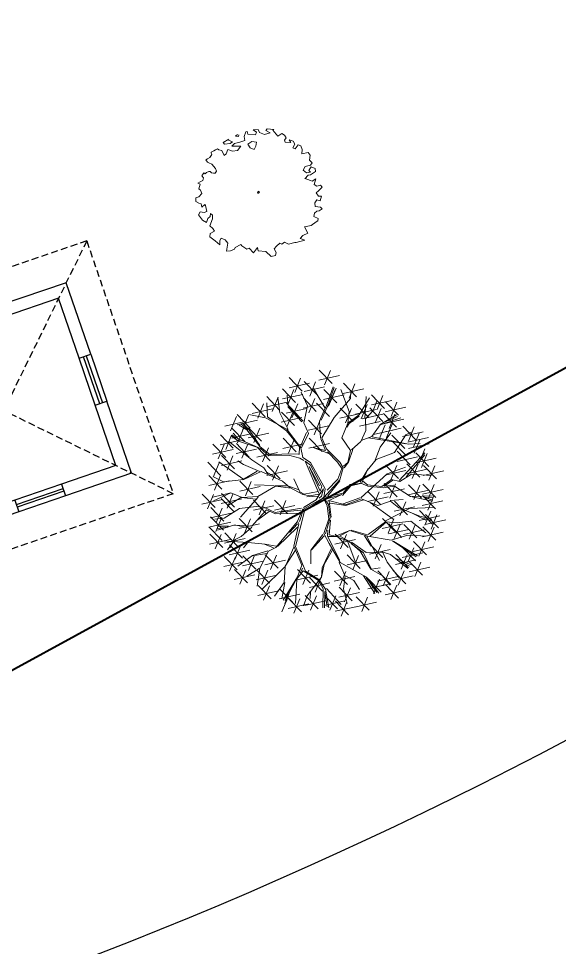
# Model space of a CAD drawing. Extents: x 2080 to 102394, y 2071 to 93424.
# Drawn here: x 83373 to 83767, y 75274 to 75952 of the extents above; entities that cross this region are included whole.
import ezdxf

# ---------------------------------------------------------------- set-up
doc = ezdxf.new("R2010")
doc.units = 0
doc.header["$LTSCALE"] = 20
doc.header["$MEASUREMENT"] = 0
doc.linetypes.add('CENTERX2', pattern=[4, 2.5, -0.5, 0.5, -0.5])
doc.linetypes.add('HIDDEN', pattern=[0.375, 0.25, -0.125])
for name, color, linetype, lineweight in [('ASPHALT', 9, 'CENTERX2', 25), ('fence', 13, 'FENCELINE2', 40), ('Mango tree', 96, 'Continuous', 5), ('NEEM TREE', 84, 'Continuous', 5), ('sappotta', 114, 'Continuous', 5), ('tree', 60, 'Continuous', 0)]:
    doc.layers.add(name, color=color, linetype=linetype, lineweight=lineweight)
for name, color, linetype in [('DOOR', 1, 'Continuous'), ('Roof lilne', 31, 'Continuous'), ('wall', 13, 'Continuous'), ('WINDOW', 4, 'Continuous'), ('window sill', 5, 'Continuous')]:
    doc.layers.add(name, color=color, linetype=linetype)
doc.linetypes.add('FENCELINE2', pattern='A,0.25,-0.1,[132,ltypeshp.shx,S=0.1,R=0,X=-0.1,Y=0],-0.1,1', length=1.45)

# ---------------------------------------------------------------- blocks, each defined once
blk = doc.blocks.new('TREE')
at = {"layer": 'tree', "linetype": 'ByBlock'}
for p, q in [((-0.0327, 0.7068), (0.0625, 0.6302)), ((-0.273, 0.5454), (-0.2587, 0.6528)), ((-0.2048, 0.6602), (-0.1095, 0.5837)), ((-0.1725, 0.5879), (-0.1582, 0.6953)), ((-0.1348, 0.6602), (-0.0396, 0.5836)), ((-0.1025, 0.5879), (-0.0882, 0.6953)), ((-0.0333, 0.6639), (0.0526, 0.6888)), ((-0.0305, 0.5588), (-0.0162, 0.6662)), ((0.0177, 0.6558), (0.113, 0.5792)), ((0.05, 0.5835), (0.0643, 0.6908)), ((0.1556, 0.5563), (0.1699, 0.6636)), ((-0.3288, 0.4921), (-0.3145, 0.5995)), ((-0.3058, 0.5749), (-0.2199, 0.5997)), ((-0.2072, 0.4328), (-0.2166, 0.6045)), ((-0.2053, 0.6174), (-0.1194, 0.6422)), ((-0.1914, 0.5075), (-0.1771, 0.6148)), ((-0.1354, 0.6173), (-0.0495, 0.6422)), ((-0.0889, 0.4612), (-0.0874, 0.6348)), ((-0.0633, 0.5882), (0.0226, 0.6131)), ((-0.0628, 0.6311), (0.0325, 0.5545)), ((-0.0548, 0.6426), (-0.0517, 0.5903)), ((-0.0469, 0.6439), (-0.0466, 0.6107)), ((-0.0424, 0.6), (-0.0354, 0.6435)), ((-0.0052, 0.4639), (-0.0424, 0.6)), ((0.0014, 0.4731), (0.0289, 0.5925)), ((0.0172, 0.6129), (0.1031, 0.6378)), ((0.0289, 0.5925), (0.0229, 0.6448)), ((0.0301, 0.4852), (0.0444, 0.5926)), ((0.035, 0.6411), (0.0325, 0.5878)), ((0.0438, 0.6368), (0.0385, 0.586)), ((0.1505, 0.5516), (0.1053, 0.6391)), ((0.1227, 0.5857), (0.2086, 0.6106)), ((0.1233, 0.6286), (0.2185, 0.552)), ((0.163, 0.5451), (0.2237, 0.6001)), ((0.2377, 0.5151), (0.252, 0.6224)), ((-0.4375, 0.4563), (-0.4232, 0.5636)), ((-0.3616, 0.5215), (-0.2757, 0.5464)), ((-0.3611, 0.5644), (-0.2658, 0.4878)), ((-0.2903, 0.5111), (-0.303, 0.5704)), ((-0.2242, 0.5369), (-0.1383, 0.5618)), ((-0.2237, 0.5798), (-0.1284, 0.5032)), ((-0.1172, 0.5556), (-0.022, 0.479)), ((-0.0849, 0.4833), (-0.0706, 0.5907)), ((-0.0517, 0.5903), (-0.0107, 0.4797)), ((-0.0027, 0.5147), (0.0832, 0.5395)), ((-0.0021, 0.5575), (0.0931, 0.4809)), ((0.0385, 0.586), (0.0065, 0.4769)), ((0.1767, 0.4132), (0.1505, 0.5516)), ((0.1688, 0.4091), (0.163, 0.5451)), ((0.2049, 0.5445), (0.2908, 0.5694)), ((0.2054, 0.5874), (0.3007, 0.5108)), ((0.2257, 0.5031), (0.2873, 0.5693)), ((0.2979, 0.5427), (0.3931, 0.4661)), ((0.3301, 0.4704), (0.3444, 0.5778)), ((0.3732, 0.5534), (0.4684, 0.4769)), ((0.4055, 0.4811), (0.4198, 0.5885)), ((-0.4703, 0.4857), (-0.3844, 0.5106)), ((-0.4698, 0.5286), (-0.3745, 0.452)), ((-0.3143, 0.4371), (-0.4122, 0.4877)), ((-0.3143, 0.4371), (-0.3982, 0.5041)), ((-0.2063, 0.4273), (-0.2903, 0.5111)), ((-0.1402, 0.4833), (-0.1438, 0.5217)), ((-0.1177, 0.5128), (-0.0318, 0.5376)), ((0.1805, 0.4059), (0.2257, 0.5031)), ((0.2208, 0.3923), (0.2351, 0.4997)), ((0.2646, 0.3726), (0.2815, 0.4872)), ((0.2788, 0.4021), (0.2931, 0.5095)), ((0.2815, 0.4872), (0.3323, 0.535)), ((0.2973, 0.4998), (0.3832, 0.5247)), ((0.3726, 0.5106), (0.4585, 0.5354)), ((0.442, 0.3992), (0.4563, 0.5066)), ((-0.5101, 0.3371), (-0.4958, 0.4445)), ((-0.5001, 0.4408), (-0.4048, 0.3643)), ((-0.4678, 0.3685), (-0.4535, 0.4759)), ((-0.3972, 0.4422), (-0.3019, 0.3656)), ((-0.3883, 0.3547), (-0.374, 0.4621)), ((-0.3649, 0.3699), (-0.3506, 0.4773)), ((-0.2946, 0.3706), (-0.3143, 0.4371)), ((-0.2415, 0.3319), (-0.2272, 0.4392)), ((-0.12, 0.3971), (-0.2126, 0.4319)), ((-0.1122, 0.3845), (-0.1402, 0.4833)), ((-0.0806, 0.3787), (-0.0889, 0.4612)), ((-0.0588, 0.4484), (0.0365, 0.3718)), ((-0.0265, 0.3761), (-0.0122, 0.4835)), ((-0.0085, 0.3991), (-0.0052, 0.4639)), ((0.0003, 0.3978), (0.0014, 0.4731)), ((0.188, 0.4218), (0.2739, 0.4466)), ((0.1885, 0.4646), (0.2838, 0.3881)), ((0.246, 0.4316), (0.3319, 0.4564)), ((0.2465, 0.4744), (0.3417, 0.3978)), ((0.2735, 0.3684), (0.2851, 0.4823)), ((0.357, 0.4049), (0.3972, 0.4816)), ((0.3638, 0.3439), (0.3781, 0.4513)), ((0.4091, 0.4286), (0.495, 0.4535)), ((0.4097, 0.4715), (0.5049, 0.3949)), ((0.4112, 0.3162), (0.4576, 0.4387)), ((0.5146, 0.4451), (0.6098, 0.3685)), ((0.5469, 0.3728), (0.5612, 0.4802)), ((-0.591, 0.2774), (-0.5767, 0.3848)), ((-0.5611, 0.3077), (-0.5468, 0.4151)), ((-0.5429, 0.3666), (-0.457, 0.3914)), ((-0.5424, 0.4094), (-0.4471, 0.3328)), ((-0.4746, 0.3286), (-0.5139, 0.3782)), ((-0.5006, 0.398), (-0.4147, 0.4228)), ((-0.4523, 0.3771), (-0.492, 0.4152)), ((-0.3538, 0.3409), (-0.4523, 0.3771)), ((-0.3977, 0.3994), (-0.3118, 0.4242)), ((-0.2951, 0.3733), (-0.3845, 0.4057)), ((-0.2743, 0.3613), (-0.1884, 0.3862)), ((-0.2738, 0.4042), (-0.1786, 0.3276)), ((-0.1082, 0.3768), (-0.2063, 0.4273)), ((-0.0955, 0.3342), (-0.0806, 0.3787)), ((-0.0593, 0.4055), (0.0266, 0.4304)), ((0.0691, 0.3056), (-0.0085, 0.3991)), ((0.0696, 0.32), (0.0003, 0.3978)), ((0.1077, 0.2903), (0.122, 0.3977)), ((0.1413, 0.2926), (0.1688, 0.4091)), ((0.1431, 0.2819), (0.1767, 0.4132)), ((0.2669, 0.3589), (0.357, 0.4049)), ((0.331, 0.3733), (0.4169, 0.3982)), ((0.3315, 0.4162), (0.4267, 0.3396)), ((0.4765, 0.2826), (0.4908, 0.3899)), ((0.514, 0.4023), (0.5999, 0.4271)), ((-0.6239, 0.3068), (-0.538, 0.3317)), ((-0.6233, 0.3497), (-0.5281, 0.2731)), ((-0.4487, 0.3078), (-0.531, 0.3639)), ((-0.4801, 0.3277), (-0.5236, 0.3708)), ((-0.2836, 0.2742), (-0.3538, 0.3409)), ((-0.2523, 0.3021), (-0.2977, 0.3728)), ((-0.2328, 0.3027), (-0.2946, 0.3706)), ((-0.1234, 0.268), (-0.192, 0.3599)), ((-0.0748, 0.2454), (-0.1082, 0.3768)), ((-0.105, 0.3374), (-0.0098, 0.2608)), ((-0.0826, 0.2917), (-0.0896, 0.3492)), ((-0.0727, 0.2651), (-0.0584, 0.3725)), ((0.0749, 0.3198), (0.1608, 0.3446)), ((0.0754, 0.3626), (0.1707, 0.2861)), ((0.2348, 0.3004), (0.2669, 0.3589)), ((0.2815, 0.24), (0.2958, 0.3473)), ((0.3874, 0.2656), (0.4017, 0.373)), ((0.4116, 0.3135), (0.5357, 0.3568)), ((0.4261, 0.3103), (0.5371, 0.3486)), ((0.5416, 0.3382), (0.4319, 0.3085)), ((0.4437, 0.312), (0.5296, 0.3369)), ((0.4443, 0.3549), (0.5395, 0.2783)), ((-0.5642, 0.2852), (-0.469, 0.2086)), ((-0.4776, 0.1801), (-0.5631, 0.3056)), ((-0.5319, 0.2129), (-0.5176, 0.3203)), ((-0.3897, 0.223), (-0.4487, 0.3078)), ((-0.4467, 0.2726), (-0.3515, 0.1961)), ((-0.4072, 0.2253), (-0.4455, 0.3055)), ((-0.4144, 0.2003), (-0.4001, 0.3077)), ((-0.235, 0.2995), (-0.3902, 0.3069)), ((-0.3119, 0.2727), (-0.2167, 0.1961)), ((-0.2605, 0.2362), (-0.2836, 0.2742)), ((-0.2796, 0.2004), (-0.2653, 0.3078)), ((-0.122, 0.2598), (-0.2328, 0.3027)), ((-0.1056, 0.2945), (-0.0197, 0.3194)), ((0.0922, 0.251), (0.0691, 0.3056)), ((0.1056, 0.2699), (0.0696, 0.32)), ((0.1055, 0.2394), (0.1431, 0.2819)), ((0.1061, 0.2671), (0.1413, 0.2926)), ((0.1459, 0.2799), (0.2348, 0.3004)), ((0.2329, 0.3114), (0.1472, 0.2885)), ((0.2028, 0.1723), (0.2171, 0.2796)), ((0.2487, 0.2694), (0.3346, 0.2943)), ((0.2492, 0.3123), (0.3445, 0.2357)), ((0.258, 0.2288), (0.3309, 0.2942)), ((0.3309, 0.2942), (0.4112, 0.3162)), ((0.3427, 0.2907), (0.4261, 0.3103)), ((0.482, 0.194), (0.5517, 0.312)), ((0.5433, 0.2867), (0.6385, 0.2101)), ((0.5755, 0.2144), (0.5898, 0.3218)), ((-0.6407, 0.1317), (-0.6264, 0.2391)), ((-0.6007, 0.2214), (-0.5055, 0.1448)), ((-0.5089, 0.25), (-0.5844, 0.2487)), ((-0.5685, 0.1491), (-0.5542, 0.2565)), ((-0.5647, 0.2424), (-0.4788, 0.2672)), ((-0.4757, 0.2333), (-0.5089, 0.25)), ((-0.3947, 0.2193), (-0.4757, 0.2333)), ((-0.4473, 0.2298), (-0.3613, 0.2546)), ((-0.2994, 0.2183), (-0.3897, 0.223)), ((-0.2597, 0.1974), (-0.3387, 0.2173)), ((-0.3124, 0.2299), (-0.2265, 0.2547)), ((-0.2624, 0.2136), (-0.2994, 0.2183)), ((-0.243, 0.1664), (-0.2605, 0.2362)), ((-0.0802, 0.2109), (-0.1225, 0.2626)), ((-0.0752, 0.181), (-0.122, 0.2598)), ((-0.0766, 0.1892), (-0.0748, 0.2454)), ((0.0025, 0.0374), (0.0981, 0.2158)), ((0.0968, 0.2237), (0.0922, 0.251)), ((0.0981, 0.2158), (0.099, 0.1765)), ((0.1115, 0.1872), (0.1055, 0.2394)), ((0.1705, 0.2446), (0.2658, 0.168)), ((0.2186, 0.1635), (0.1881, 0.2282)), ((0.1881, 0.2282), (0.2188, 0.13)), ((0.2191, 0.1608), (0.2558, 0.2257)), ((0.23, 0.1627), (0.2643, 0.2243)), ((0.2643, 0.2243), (0.4012, 0.2418)), ((0.4012, 0.2418), (0.545, 0.2352)), ((0.4505, 0.1408), (0.4648, 0.2482)), ((0.5427, 0.2438), (0.6286, 0.2687)), ((0.545, 0.2352), (0.5826, 0.2612)), ((-0.6736, 0.1612), (-0.5877, 0.186)), ((-0.673, 0.204), (-0.5778, 0.1274)), ((-0.6013, 0.1786), (-0.5154, 0.2034)), ((-0.4809, 0.1824), (-0.5169, 0.1816)), ((-0.4218, 0.0972), (-0.4776, 0.1801)), ((-0.2476, 0.1599), (-0.2624, 0.2136)), ((-0.128, 0.063), (-0.243, 0.1664)), ((-0.2356, 0.178), (-0.1404, 0.1014)), ((-0.2034, 0.1057), (-0.1891, 0.2131)), ((-0.0623, 0.105), (-0.0766, 0.1892)), ((-0.0552, 0.1452), (-0.0757, 0.2005)), ((-0.0606, 0.1276), (-0.0231, 0.2037)), ((0.0159, 0.0397), (0.0879, 0.1775)), ((0.0879, 0.1775), (0.0377, 0.06)), ((0.099, 0.1765), (0.0428, 0.0471)), ((0.0437, 0.0249), (0.1115, 0.1872)), ((0.2175, 0.0543), (0.23, 0.1627)), ((0.4177, 0.1703), (0.5036, 0.1951)), ((0.4183, 0.2131), (0.5135, 0.1365)), ((0.4236, 0.1589), (0.482, 0.194)), ((0.5067, 0.0974), (0.6118, 0.171)), ((0.525, 0.0834), (0.5393, 0.1908)), ((-0.6951, 0.1095), (-0.5999, 0.0329)), ((-0.6629, 0.0372), (-0.6486, 0.1446)), ((-0.5198, 0.114), (-0.622, 0.1415)), ((-0.6023, 0.1211), (-0.5071, 0.0445)), ((-0.57, 0.0488), (-0.5557, 0.1562)), ((-0.4593, 0.0547), (-0.5226, 0.1135)), ((-0.4435, 0.0598), (-0.5198, 0.114)), ((-0.1562, 0.0497), (-0.2476, 0.1599)), ((-0.2362, 0.1352), (-0.1503, 0.16)), ((-0.1409, 0.058), (-0.2227, 0.1446)), ((-0.0561, 0.1003), (-0.0606, 0.1276)), ((0.2103, 0.0643), (0.2214, 0.1471)), ((0.311, 0.0476), (0.3358, 0.1329)), ((0.3358, 0.1329), (0.4236, 0.1589)), ((0.4028, 0.1499), (0.4277, 0.1511)), ((0.4236, 0.1589), (0.503, 0.136)), ((0.4277, 0.1511), (0.4981, 0.1322)), ((0.4922, 0.1129), (0.5781, 0.1377)), ((0.4927, 0.1557), (0.588, 0.0791)), ((0.4961, 0.109), (0.5913, 0.0324)), ((0.503, 0.136), (0.6177, 0.1524)), ((0.5581, 0.0067), (0.5724, 0.1141)), ((0.5919, 0.1174), (0.6871, 0.0408)), ((0.6242, 0.0451), (0.6385, 0.1524)), ((-0.6957, 0.0666), (-0.6098, 0.0915)), ((-0.5542, 0.0359), (-0.6342, 0.0642)), ((-0.6029, 0.0783), (-0.517, 0.1031)), ((-0.4431, 0.0575), (-0.551, 0.0336)), ((-0.4856, -0.0484), (-0.4713, 0.059)), ((-0.4001, 0.0366), (-0.4431, 0.0575)), ((-0.4102, 0.0459), (-0.425, 0.0995)), ((-0.3927, 0.0407), (-0.4218, 0.0972)), ((-0.1266, 0.0547), (-0.2011, 0.0336)), ((-0.0378, 0.0249), (-0.1182, 0.0561)), ((-0.0424, 0.0691), (-0.0623, 0.105)), ((-0.0133, 0.0293), (-0.0577, 0.0777)), ((0.0062, 0.0465), (-0.0561, 0.1003)), ((-0.0029, 0.0338), (-0.0424, 0.0691)), ((0.1976, 0.0229), (0.2103, 0.0643)), ((0.2039, 0.0183), (0.2175, 0.0543)), ((0.4533, 0.094), (0.5485, 0.0174)), ((0.4561, 0.0497), (0.5072, 0.0947)), ((0.5072, 0.0947), (0.5725, 0.0889)), ((0.5252, 0.0362), (0.6111, 0.061)), ((0.5725, 0.0889), (0.6283, 0.1067)), ((0.5914, 0.0745), (0.6773, 0.0994)), ((0.6432, -0.043), (0.6575, 0.0644)), ((-0.551, 0.0336), (-0.6427, -0.0185)), ((-0.6174, 0.0087), (-0.5221, -0.0679)), ((-0.5851, -0.0636), (-0.5708, 0.0438)), ((-0.5184, -0.0189), (-0.4325, 0.0059)), ((-0.5179, 0.0239), (-0.4226, -0.0527)), ((-0.2066, 0.0326), (-0.4001, 0.0366)), ((-0.2284, 0.0123), (-0.3885, 0.0329)), ((-0.2099, 0.0183), (-0.3285, -0.0408)), ((-0.1317, 0.0372), (-0.3243, -0.0486)), ((-0.2136, 0.0233), (-0.2816, 0.0285)), ((-0.2011, 0.0336), (-0.2099, 0.0183)), ((-0.1256, 0.0491), (-0.1965, 0.0234)), ((0, 0), (-0.1317, 0.0372)), ((0, 0), (-0.1256, 0.0491)), ((-0.0049, 0.0305), (-0.0378, 0.0249)), ((-0.0003, 0.0032), (-0.0258, -0.0459)), ((-0.0193, 0.0171), (-0.0022, 0.0143)), ((-0.0003, 0.0032), (-0.0143, -0.0468)), ((0.0395, 0.0323), (-0.0049, 0.0305)), ((-0.0022, 0.0143), (0.0395, 0.0323)), ((0, 0), (0.0437, 0.0249)), ((0, 0), (0.0907, -0.0733)), ((0, 0), (0.1387, -0.0093)), ((0.0428, 0.0471), (0.0159, 0.0397)), ((0.0457, 0.0112), (0.1342, 0.0011)), ((0.1342, 0.0011), (0.1976, 0.0229)), ((0.1387, -0.0093), (0.2039, 0.0183)), ((0.2077, 0.0135), (0.2494, 0.0148)), ((0.2143, 0.023), (0.2461, 0.0172)), ((0.2461, 0.0172), (0.311, 0.0476)), ((0.2494, 0.0148), (0.3232, 0.0414)), ((0.3168, 0.0458), (0.3889, 0.0329)), ((0.3889, 0.0329), (0.4561, 0.0497)), ((0.3938, 0.0364), (0.4502, 0.0012)), ((0.5395, -0.1795), (0.4317, 0.012)), ((0.4502, 0.0012), (0.5332, 0.0068)), ((0.4662, 0.0016), (0.5615, -0.075)), ((0.5332, 0.0068), (0.6399, -0.0619)), ((0.5359, 0.0073), (0.6375, -0.0315)), ((0.5825, -0.0766), (0.5968, 0.0307)), ((0.6103, -0.0135), (0.6962, 0.0113)), ((0.6109, 0.0293), (0.7061, -0.0473)), ((-0.6496, -0.127), (-0.6353, -0.0196)), ((-0.4544, -0.0734), (-0.64, -0.0514)), ((-0.6179, -0.0342), (-0.532, -0.0093)), ((-0.3336, -0.0445), (-0.4539, -0.0762)), ((-0.3243, -0.0486), (-0.3996, -0.1841)), ((-0.3285, -0.0408), (-0.3865, -0.1457)), ((-0.0258, -0.0459), (-0.0782, -0.0994)), ((-0.0143, -0.0468), (-0.069, -0.1031)), ((0.0037, -0.0378), (-0.0634, -0.105)), ((0.0794, -0.0725), (-0.0032, -0.0305)), ((-0.0027, -0.05), (0.0442, -0.1288)), ((0, -0.016), (0.0794, -0.0725)), ((0.0068, -0.04), (0.0464, -0.1257)), ((0.0218, -0.0124), (0.1337, -0.0129)), ((0.4506, -0.0014), (0.5471, -0.1922)), ((0.4657, -0.0413), (0.5516, -0.0164)), ((0.4982, -0.0688), (0.5841, -0.044)), ((0.4988, -0.026), (0.594, -0.1026)), ((0.5497, -0.0472), (0.6356, -0.0223)), ((0.5502, -0.0043), (0.6454, -0.0809)), ((0.634, -0.0433), (0.5572, -0.0031)), ((-0.6824, -0.0975), (-0.5965, -0.0727)), ((-0.6819, -0.0547), (-0.5866, -0.1313)), ((-0.4539, -0.0762), (-0.529, -0.1279)), ((-0.3415, -0.0625), (-0.4516, -0.0729)), ((-0.0782, -0.0994), (-0.1625, -0.1303)), ((-0.069, -0.1031), (-0.1583, -0.1382)), ((0.0776, -0.0784), (0.1507, -0.0801)), ((0.0907, -0.0733), (0.1551, -0.0736)), ((0.1507, -0.0801), (0.1961, -0.1171)), ((0.1551, -0.0736), (0.1692, -0.0909)), ((0.1692, -0.0909), (0.1988, -0.1166)), ((0.1997, -0.1222), (0.28, -0.1002)), ((0.2908, -0.0984), (0.2006, -0.1108)), ((0.28, -0.1002), (0.361, -0.1005)), ((0.3552, -0.0987), (0.4322, -0.0745)), ((0.361, -0.1005), (0.4605, -0.1592)), ((0.4322, -0.0745), (0.5351, -0.0711)), ((0.5143, -0.1912), (0.5286, -0.0838)), ((0.5946, -0.21), (0.6089, -0.1026)), ((-0.529, -0.1279), (-0.6262, -0.1328)), ((-0.5262, -0.1302), (-0.6106, -0.1749)), ((-0.5883, -0.2365), (-0.574, -0.1291)), ((-0.3865, -0.1457), (-0.4551, -0.1682)), ((-0.4366, -0.2485), (-0.4223, -0.1411)), ((-0.4167, -0.1646), (-0.3981, -0.1586)), ((-0.2851, -0.1315), (-0.3468, -0.1809)), ((-0.1708, -0.1289), (-0.2851, -0.1315)), ((-0.1717, -0.1404), (-0.2819, -0.1338)), ((-0.1611, -0.1553), (-0.2266, -0.2977)), ((-0.1625, -0.1303), (-0.1885, -0.1908)), ((-0.1334, -0.1363), (-0.1611, -0.1553)), ((-0.1491, -0.159), (-0.0787, -0.1133)), ((-0.1491, -0.159), (-0.1325, -0.1923)), ((0.1285, -0.1649), (0.0414, -0.1124)), ((0.0442, -0.1288), (0.1326, -0.1893)), ((0.0464, -0.1257), (0.1304, -0.1758)), ((0.1988, -0.1166), (0.2115, -0.1592)), ((0.2115, -0.1592), (0.2579, -0.2353)), ((0.216, -0.1194), (0.2161, -0.1529)), ((0.2161, -0.1529), (0.2589, -0.2239)), ((0.4605, -0.1592), (0.5815, -0.1472)), ((0.4883, -0.2176), (0.5026, -0.1102)), ((0.5618, -0.1806), (0.6477, -0.1557)), ((0.5623, -0.1377), (0.6576, -0.2143)), ((0.5815, -0.1472), (0.612, -0.1616)), ((-0.6694, -0.223), (-0.5835, -0.1982)), ((-0.6212, -0.2071), (-0.5353, -0.1822)), ((-0.6206, -0.1642), (-0.5254, -0.2408)), ((-0.4551, -0.1682), (-0.6115, -0.1865)), ((-0.6069, -0.1967), (-0.5564, -0.1829)), ((-0.5527, -0.1875), (-0.6055, -0.205)), ((-0.5994, -0.3116), (-0.5851, -0.2043)), ((-0.4685, -0.1733), (-0.5833, -0.2546)), ((-0.4768, -0.1719), (-0.5527, -0.1875)), ((-0.4074, -0.1716), (-0.4768, -0.1719)), ((-0.4694, -0.219), (-0.3835, -0.1942)), ((-0.4689, -0.1762), (-0.3736, -0.2528)), ((-0.4074, -0.1716), (-0.4005, -0.2266)), ((-0.3996, -0.1841), (-0.39, -0.2748)), ((-0.1885, -0.1908), (-0.2354, -0.3106)), ((-0.1597, -0.1636), (-0.1316, -0.1979)), ((-0.1391, -0.291), (-0.1248, -0.1836)), ((-0.1325, -0.1923), (-0.0549, -0.2378)), ((-0.1316, -0.1979), (-0.1072, -0.2747)), ((-0.127, -0.208), (-0.0549, -0.2378)), ((0.1304, -0.1758), (0.1582, -0.2744)), ((0.1323, -0.1698), (0.3363, -0.2026)), ((0.1402, -0.2134), (0.2354, -0.29)), ((0.1725, -0.2857), (0.1868, -0.1784)), ((0.323, -0.1981), (0.4182, -0.2747)), ((0.3363, -0.2026), (0.433, -0.2618)), ((0.3553, -0.2704), (0.3696, -0.1631)), ((0.4287, -0.2023), (0.5239, -0.2789)), ((0.461, -0.2747), (0.4753, -0.1673)), ((0.5281, -0.2087), (0.6233, -0.2852)), ((0.5471, -0.1922), (0.5922, -0.2432)), ((0.5536, -0.2251), (0.6395, -0.2002)), ((0.5541, -0.1822), (0.6493, -0.2588)), ((-0.6322, -0.2822), (-0.5463, -0.2573)), ((-0.6316, -0.2393), (-0.5364, -0.3159)), ((-0.5252, -0.3762), (-0.5109, -0.2688)), ((-0.4606, -0.2603), (-0.3653, -0.3369)), ((-0.4283, -0.3326), (-0.414, -0.2253)), ((-0.4005, -0.2266), (-0.3951, -0.2756)), ((-0.3696, -0.2771), (-0.3029, -0.2434)), ((-0.3247, -0.2471), (-0.3696, -0.2771)), ((-0.2062, -0.2186), (-0.3247, -0.2471)), ((-0.3029, -0.2434), (-0.2099, -0.2306)), ((-0.1719, -0.2615), (-0.086, -0.2367)), ((-0.1713, -0.2187), (-0.0761, -0.2953)), ((-0.117, -0.2175), (-0.1065, -0.28)), ((-0.0549, -0.2378), (-0.0184, -0.3382)), ((-0.0107, -0.3337), (-0.0485, -0.2422)), ((0.1396, -0.2563), (0.2255, -0.2314)), ((0.145, -0.2292), (0.153, -0.3929)), ((0.2355, -0.2592), (0.3307, -0.3358)), ((0.2579, -0.2353), (0.3074, -0.2801)), ((0.2589, -0.2239), (0.3265, -0.2433)), ((0.2678, -0.3315), (0.2821, -0.2242)), ((0.3093, -0.2742), (0.2687, -0.2335)), ((0.2687, -0.2335), (0.3278, -0.2515)), ((0.3224, -0.241), (0.4083, -0.2161)), ((0.3265, -0.2433), (0.3478, -0.2873)), ((0.4383, -0.3633), (0.4526, -0.256)), ((0.5209, -0.365), (0.5352, -0.2576)), ((0.5276, -0.2515), (0.6135, -0.2267)), ((-0.5061, -0.2806), (-0.5649, -0.299)), ((-0.5581, -0.3467), (-0.4722, -0.3219)), ((-0.5575, -0.3039), (-0.4623, -0.3805)), ((-0.4783, -0.2816), (-0.508, -0.3032)), ((-0.3696, -0.2771), (-0.5061, -0.2806)), ((-0.4611, -0.3032), (-0.3752, -0.2783)), ((-0.3951, -0.2756), (-0.4174, -0.327)), ((-0.39, -0.2748), (-0.4095, -0.3399)), ((-0.3095, -0.4221), (-0.2952, -0.3147)), ((-0.2391, -0.3055), (-0.2795, -0.3823)), ((-0.2354, -0.3106), (-0.2065, -0.4818)), ((-0.1896, -0.4219), (-0.1753, -0.3146)), ((-0.1137, -0.2701), (-0.1773, -0.3731)), ((-0.1072, -0.2747), (-0.1125, -0.3593)), ((-0.1097, -0.2945), (-0.1064, -0.3806)), ((-0.1024, -0.2878), (-0.0963, -0.3901)), ((-0.0488, -0.3905), (-0.0267, -0.3225)), ((0.1582, -0.2744), (0.2241, -0.3165)), ((0.2241, -0.3165), (0.2233, -0.3781)), ((0.2263, -0.3133), (0.2777, -0.369)), ((0.2349, -0.3021), (0.3208, -0.2772)), ((0.3074, -0.2801), (0.3177, -0.3902)), ((0.3478, -0.2873), (0.4223, -0.3138)), ((0.3496, -0.2814), (0.5678, -0.2977)), ((0.3918, -0.2995), (0.5577, -0.3051)), ((0.4055, -0.3339), (0.4914, -0.309)), ((0.4061, -0.291), (0.5013, -0.3676)), ((0.4223, -0.3138), (0.4886, -0.4089)), ((0.4881, -0.3355), (0.574, -0.3107)), ((0.4886, -0.2927), (0.5839, -0.3693)), ((0.5002, -0.3086), (0.5861, -0.2837)), ((-0.4174, -0.327), (-0.504, -0.3949)), ((-0.423, -0.3446), (-0.4971, -0.4018)), ((-0.4841, -0.411), (-0.423, -0.3446)), ((-0.4095, -0.3399), (-0.4823, -0.4217)), ((-0.4553, -0.4642), (-0.441, -0.3568)), ((-0.4035, -0.3413), (-0.4222, -0.4649)), ((-0.3423, -0.3926), (-0.2564, -0.3678)), ((-0.3417, -0.3498), (-0.2465, -0.4264)), ((-0.2224, -0.3925), (-0.1365, -0.3676)), ((-0.2219, -0.3496), (-0.1266, -0.4262)), ((-0.1125, -0.3593), (-0.1552, -0.4731)), ((-0.0194, -0.3324), (-0.0839, -0.4803)), ((-0.0184, -0.3382), (0.0499, -0.4609)), ((-0.008, -0.3501), (0.1163, -0.3738)), ((-0.0076, -0.3361), (0.1127, -0.3689)), ((0.103, -0.4503), (0.1173, -0.343)), ((0.1127, -0.3689), (0.1499, -0.4241)), ((0.1176, -0.3652), (0.2597, -0.428)), ((0.1919, -0.3699), (0.2871, -0.4465)), ((0.2241, -0.4422), (0.2384, -0.3349)), ((0.3176, -0.374), (0.4129, -0.4506)), ((0.3499, -0.4463), (0.3642, -0.3389)), ((0.4593, -0.3721), (0.5545, -0.4487)), ((0.4915, -0.4444), (0.5058, -0.3371)), ((-0.4882, -0.4347), (-0.4023, -0.4099)), ((-0.4876, -0.3919), (-0.3924, -0.4684)), ((-0.4421, -0.5359), (-0.4278, -0.4285)), ((-0.398, -0.4288), (-0.3028, -0.5054)), ((-0.343, -0.4206), (-0.3958, -0.4885)), ((-0.3657, -0.5011), (-0.3514, -0.3937)), ((-0.2795, -0.3823), (-0.343, -0.4206)), ((-0.2759, -0.3869), (-0.2676, -0.4359)), ((-0.1064, -0.3806), (-0.1525, -0.4723)), ((-0.0963, -0.3901), (-0.0331, -0.4661)), ((-0.0919, -0.4553), (-0.006, -0.4305)), ((-0.0913, -0.4125), (0.0039, -0.4891)), ((-0.0591, -0.4848), (-0.0448, -0.3774)), ((0.0684, -0.4257), (0.1636, -0.5023)), ((0.0702, -0.4209), (0.1561, -0.396)), ((0.0707, -0.378), (0.1659, -0.4546)), ((0.1007, -0.498), (0.115, -0.3907)), ((0.1499, -0.4241), (0.2072, -0.4816)), ((0.1913, -0.4128), (0.2772, -0.3879)), ((0.2233, -0.3781), (0.2612, -0.5033)), ((0.2597, -0.428), (0.35, -0.533)), ((0.3171, -0.4168), (0.403, -0.392)), ((0.3177, -0.3902), (0.3763, -0.5062)), ((0.4013, -0.4879), (0.3244, -0.3975)), ((0.4039, -0.5086), (0.4182, -0.4012)), ((0.4587, -0.415), (0.5446, -0.3901)), ((-0.4749, -0.5065), (-0.389, -0.4816)), ((-0.4744, -0.4636), (-0.3791, -0.5402)), ((-0.3986, -0.4717), (-0.3127, -0.4468)), ((-0.2676, -0.4359), (-0.288, -0.4955)), ((-0.2125, -0.4633), (-0.2516, -0.5788)), ((-0.2093, -0.4822), (-0.2396, -0.5849)), ((-0.2065, -0.4818), (-0.235, -0.5955)), ((-0.1552, -0.4731), (-0.1424, -0.549)), ((-0.152, -0.475), (-0.1152, -0.5107)), ((-0.0336, -0.4634), (-0.063, -0.5215)), ((-0.0331, -0.4661), (-0.0177, -0.5084)), ((0.0499, -0.4609), (0.1322, -0.517)), ((0.0511, -0.4687), (0.0651, -0.6342)), ((0.0737, -0.6355), (0.0525, -0.4769)), ((0.0678, -0.4686), (0.1537, -0.4437)), ((0.1527, -0.5685), (0.167, -0.4611)), ((0.2072, -0.4816), (0.2087, -0.5904)), ((0.2465, -0.4497), (0.2653, -0.5445)), ((0.272, -0.589), (0.2863, -0.4816)), ((0.3193, -0.4761), (0.4145, -0.5527)), ((0.3516, -0.5484), (0.3659, -0.441)), ((0.3913, -0.4953), (0.3618, -0.4526)), ((0.3618, -0.4526), (0.3818, -0.5053)), ((0.371, -0.4791), (0.4569, -0.4543)), ((0.3716, -0.4363), (0.4668, -0.5128)), ((-0.3471, -0.6137), (-0.3328, -0.5063)), ((-0.2543, -0.53), (-0.1591, -0.6066)), ((-0.222, -0.6023), (-0.2077, -0.495)), ((-0.1522, -0.6181), (-0.1379, -0.5107)), ((-0.063, -0.5215), (-0.0923, -0.6299)), ((-0.0177, -0.5084), (-0.0184, -0.6371)), ((-0.0129, -0.6396), (0.0014, -0.5323)), ((0.0432, -0.6451), (0.0575, -0.5377)), ((0.1198, -0.539), (0.2057, -0.5142)), ((0.1204, -0.4962), (0.2156, -0.5728)), ((0.1322, -0.517), (0.1982, -0.6091)), ((0.2392, -0.5595), (0.3251, -0.5347)), ((0.2397, -0.5167), (0.335, -0.5933)), ((0.2612, -0.5033), (0.2916, -0.568)), ((0.2658, -0.5304), (0.2845, -0.5748)), ((0.2765, -0.631), (0.2908, -0.5236)), ((0.3187, -0.5189), (0.4046, -0.4941)), ((-0.38, -0.5843), (-0.2941, -0.5594)), ((-0.3794, -0.5414), (-0.2842, -0.618)), ((-0.2549, -0.5729), (-0.169, -0.548)), ((-0.185, -0.5886), (-0.0991, -0.5638)), ((-0.1845, -0.5458), (-0.0893, -0.6224)), ((-0.1424, -0.549), (-0.1582, -0.6188)), ((-0.0956, -0.6834), (-0.0813, -0.576)), ((-0.0457, -0.6102), (0.0402, -0.5853)), ((-0.0451, -0.5673), (0.0501, -0.6439)), ((-0.0167, -0.5472), (0.0102, -0.6407)), ((-0.0016, -0.637), (-0.0134, -0.5831)), ((0.0103, -0.6156), (0.0962, -0.5908)), ((0.0109, -0.5728), (0.1061, -0.6494)), ((0.1102, -0.6739), (0.1245, -0.5666)), ((0.1784, -0.5899), (0.2736, -0.6665)), ((0.2107, -0.6622), (0.225, -0.5548)), ((0.2437, -0.6015), (0.3296, -0.5767)), ((0.2442, -0.5587), (0.3395, -0.6353)), ((-0.2187, -0.6301), (-0.1235, -0.7067)), ((-0.1864, -0.7024), (-0.1721, -0.595)), ((-0.1284, -0.6539), (-0.0425, -0.6291)), ((-0.1279, -0.6111), (-0.0326, -0.6877)), ((0.0037, -0.7279), (0.018, -0.6205)), ((0.0774, -0.6445), (0.1633, -0.6196)), ((0.078, -0.6016), (0.1732, -0.6782)), ((0.1778, -0.6327), (0.2637, -0.6079)), ((-0.2193, -0.6729), (-0.1334, -0.6481)), ((-0.0291, -0.6984), (0.0568, -0.6736)), ((-0.0286, -0.6556), (0.0667, -0.7322))]:
    blk.add_line(p, q, dxfattribs=at)
blk = doc.blocks.new('NEEM')
at = {"layer": 'sappotta', "linetype": 'Continuous'}
for p, q in [((-0.359, 1.043), (-0.396, 1.016)), ((-0.396, 1.016), (-0.345, 1.011)), ((-0.345, 1.011), (-0.34, 1.039)), ((-0.213, 1.092), (-0.242, 1.007)), ((-0.242, 1.007), (-0.23, 0.935)), ((-0.191, 1.099), (-0.213, 1.092)), ((-0.177, 1.048), (-0.191, 1.099)), ((-0.043, 1.039), (-0.177, 1.048)), ((0.003, 1.132), (-0.083, 1.127)), ((-0.083, 1.127), (-0.023, 1.083)), ((-0.023, 1.083), (-0.043, 1.039)), ((0.03, 1.077), (0.003, 1.132)), ((0.114, 1.043), (0.03, 1.077)), ((0.216, 1.072), (0.114, 1.043)), ((0.162, 1.144), (0.142, 1.112)), ((0.142, 1.112), (0.216, 1.072)), ((0.283, 1.13), (0.162, 1.144)), ((0.267, 1.123), (0.283, 1.13)), ((0.351, 1.016), (0.267, 1.123)), ((0.421, 1.063), (0.351, 1.016)), ((0.473, 1.03), (0.421, 1.063)), ((0.501, 0.982), (0.473, 1.03)), ((-0.517, 0.963), (-0.614, 0.901)), ((-0.614, 0.901), (-0.589, 0.87)), ((-0.589, 0.87), (-0.494, 0.884)), ((-0.521, 0.945), (-0.521, 0.945)), ((-0.449, 0.913), (-0.521, 0.945)), ((-0.494, 0.884), (-0.449, 0.913)), ((-0.415, 0.884), (-0.459, 0.839)), ((-0.459, 0.839), (-0.303, 0.837)), ((-0.32, 0.906), (-0.415, 0.884)), ((-0.303, 0.837), (-0.361, 0.762)), ((-0.23, 0.935), (-0.32, 0.906)), ((-0.108, 0.922), (-0.177, 0.872)), ((-0.177, 0.872), (-0.139, 0.809)), ((-0.027, 0.908), (-0.108, 0.922)), ((-0.067, 0.78), (-0.034, 0.839)), ((-0.034, 0.839), (-0.027, 0.908)), ((0.472, 0.942), (0.501, 0.982)), ((0.483, 0.908), (0.472, 0.942)), ((0.581, 0.9), (0.483, 0.908)), ((0.551, 0.95), (0.581, 0.9)), ((0.627, 0.928), (0.551, 0.95)), ((0.616, 0.806), (0.654, 0.87)), ((0.654, 0.87), (0.627, 0.928)), ((0.715, 0.86), (0.66, 0.788)), ((0.762, 0.844), (0.715, 0.86)), ((0.783, 0.779), (0.762, 0.844)), ((-0.818, 0.692), (-0.85, 0.638)), ((-0.783, 0.757), (-0.83, 0.729)), ((-0.83, 0.729), (-0.826, 0.714)), ((-0.826, 0.714), (-0.818, 0.692)), ((-0.749, 0.774), (-0.783, 0.757)), ((-0.717, 0.789), (-0.749, 0.774)), ((-0.689, 0.772), (-0.717, 0.789)), ((-0.638, 0.758), (-0.689, 0.772)), ((-0.598, 0.672), (-0.638, 0.758)), ((-0.562, 0.699), (-0.598, 0.672)), ((-0.533, 0.776), (-0.562, 0.699)), ((-0.452, 0.75), (-0.533, 0.776)), ((-0.361, 0.762), (-0.452, 0.75)), ((-0.139, 0.809), (-0.067, 0.78)), ((0.66, 0.788), (0.616, 0.806)), ((0.776, 0.704), (0.783, 0.779)), ((0.888, 0.723), (0.776, 0.704)), ((0.924, 0.679), (0.888, 0.723)), ((0.913, 0.591), (0.924, 0.679)), ((-0.892, 0.613), (-0.923, 0.594)), ((-0.923, 0.594), (-0.895, 0.555)), ((-0.895, 0.555), (-0.868, 0.54)), ((-0.85, 0.638), (-0.892, 0.613)), ((-0.868, 0.54), (-0.818, 0.517)), ((-0.818, 0.517), (-0.752, 0.44)), ((0.84, 0.475), (0.934, 0.5)), ((0.964, 0.541), (0.913, 0.591)), ((0.934, 0.5), (0.964, 0.541)), ((-0.96, 0.366), (-0.994, 0.31)), ((-0.935, 0.345), (-0.96, 0.366)), ((-0.908, 0.372), (-0.935, 0.345)), ((-0.87, 0.389), (-0.908, 0.372)), ((-0.846, 0.386), (-0.87, 0.389)), ((-0.821, 0.367), (-0.846, 0.386)), ((-0.788, 0.359), (-0.821, 0.367)), ((-0.757, 0.361), (-0.788, 0.359)), ((-0.735, 0.394), (-0.757, 0.361)), ((-0.752, 0.44), (-0.735, 0.394)), ((0.804, 0.415), (0.84, 0.475)), ((0.86, 0.367), (0.804, 0.415)), ((0.933, 0.378), (0.86, 0.367)), ((0.888, 0.326), (0.93, 0.332)), ((0.917, 0.437), (0.904, 0.404)), ((0.904, 0.404), (0.933, 0.378)), ((0.942, 0.471), (0.917, 0.437)), ((0.93, 0.332), (1.018, 0.389)), ((1.014, 0.439), (0.942, 0.471)), ((1.018, 0.389), (1.014, 0.439)), ((-1.023, 0.208), (-1.062, 0.182)), ((-1.062, 0.182), (-1.02, 0.162)), ((-0.978, 0.229), (-1.023, 0.208)), ((-0.994, 0.31), (-0.961, 0.275)), ((-0.961, 0.275), (-0.978, 0.229)), ((0.829, 0.259), (0.888, 0.326)), ((0.838, 0.262), (0.829, 0.259)), ((0.931, 0.228), (0.838, 0.262)), ((0.962, 0.217), (0.931, 0.228)), ((1.025, 0.259), (0.962, 0.217)), ((0.996, 0.16), (1.025, 0.259)), ((-1.02, 0.162), (-1.049, 0.084)), ((-1.049, 0.084), (-1.017, 0.059)), ((-1.017, 0.059), (-0.991, -0.002)), ((0.02, 0.041), (-0.009, 0.024)), ((-0.009, 0.024), (0, 0)), ((0, 0), (0.014, 0.011)), ((0.014, 0.011), (0.027, 0.031)), ((1.046, 0.129), (0.996, 0.16)), ((1.029, 0.011), (1.074, 0.049)), ((1.074, -0.047), (1.029, 0.011)), ((1.109, 0.149), (1.046, 0.129)), ((1.074, 0.049), (1.137, 0.114)), ((1.137, 0.114), (1.109, 0.149)), ((-1.097, -0.077), (-1.098, -0.14)), ((-1.098, -0.14), (-1.044, -0.173)), ((-1.048, -0.062), (-1.097, -0.077)), ((-0.991, -0.002), (-1.048, -0.062)), ((1.007, -0.166), (1.046, -0.114)), ((1.046, -0.114), (1.1, -0.129)), ((1.129, -0.047), (1.074, -0.047)), ((1.1, -0.129), (1.129, -0.047)), ((-1.025, -0.325), (-1.052, -0.378)), ((-1.044, -0.173), (-1.007, -0.185)), ((-0.953, -0.336), (-1.025, -0.325)), ((-1.007, -0.185), (-0.992, -0.244)), ((-0.992, -0.244), (-0.937, -0.198)), ((-0.902, -0.318), (-0.953, -0.336)), ((-0.937, -0.198), (-0.93, -0.213)), ((-0.93, -0.213), (-0.902, -0.318)), ((1.004, -0.349), (1.045, -0.311)), ((1.016, -0.234), (1.007, -0.166)), ((1.11, -0.243), (1.016, -0.234)), ((1.045, -0.311), (1.083, -0.306)), ((1.083, -0.306), (1.137, -0.273)), ((1.137, -0.273), (1.11, -0.243)), ((-1.052, -0.378), (-0.982, -0.471)), ((-0.982, -0.471), (-0.91, -0.516)), ((-0.91, -0.516), (-0.888, -0.446)), ((-0.888, -0.446), (-0.848, -0.411)), ((-0.803, -0.452), (-0.853, -0.576)), ((-0.848, -0.411), (-0.837, -0.355)), ((-0.837, -0.355), (-0.803, -0.383)), ((-0.803, -0.383), (-0.803, -0.452)), ((0.992, -0.411), (1.004, -0.349)), ((1.066, -0.443), (0.992, -0.411)), ((1.032, -0.503), (1.061, -0.484)), ((1.061, -0.484), (1.066, -0.443)), ((-0.853, -0.576), (-0.797, -0.619)), ((-0.797, -0.619), (-0.766, -0.668)), ((0.826, -0.591), (0.943, -0.565)), ((0.887, -0.704), (0.826, -0.591)), ((0.943, -0.565), (1.032, -0.503)), ((-0.844, -0.71), (-0.852, -0.77)), ((-0.852, -0.77), (-0.758, -0.838)), ((-0.766, -0.668), (-0.844, -0.71)), ((-0.676, -0.836), (-0.649, -0.791)), ((-0.649, -0.791), (-0.582, -0.82)), ((-0.582, -0.82), (-0.534, -0.881)), ((0.751, -0.797), (0.797, -0.747)), ((0.834, -0.828), (0.751, -0.797)), ((0.797, -0.747), (0.887, -0.704)), ((-0.758, -0.838), (-0.675, -0.912)), ((-0.675, -0.912), (-0.676, -0.836)), ((-0.534, -0.881), (-0.554, -1.025)), ((-0.413, -0.988), (-0.401, -0.955)), ((-0.401, -0.955), (-0.302, -0.907)), ((-0.302, -0.907), (-0.286, -0.926)), ((-0.286, -0.926), (-0.197, -0.986)), ((-0.197, -0.986), (-0.157, -0.969)), ((-0.157, -0.969), (-0.078, -1.049)), ((-0.078, -1.049), (-0.006, -0.96)), ((-0.006, -0.96), (0.006, -1.017)), ((0.287, -0.982), (0.327, -0.932)), ((0.324, -1.046), (0.287, -0.982)), ((0.327, -0.932), (0.391, -0.879)), ((0.391, -0.879), (0.423, -0.897)), ((0.423, -0.897), (0.47, -0.86)), ((0.47, -0.86), (0.543, -0.896)), ((0.543, -0.896), (0.652, -0.871)), ((0.652, -0.871), (0.68, -0.867)), ((0.68, -0.867), (0.834, -0.828)), ((-0.554, -1.025), (-0.486, -1.015)), ((-0.486, -1.015), (-0.413, -0.988)), ((0.006, -1.017), (0.139, -1.026)), ((0.139, -1.026), (0.236, -1.115)), ((0.236, -1.115), (0.314, -1.096)), ((0.314, -1.096), (0.324, -1.046))]:
    blk.add_line(p, q, dxfattribs=at)
blk = doc.blocks.new('DR1H902')
at = {"color": 0}
for p, q in [((-0.5, 0), (-0.5, 1)), ((-0.5, 1), (-0.45, 1)), ((-0.45, 0), (-0.45, 1)), ((-0.5, 0), (-0.45, 0))]:
    blk.add_line(p, q, dxfattribs=at)
blk.add_arc((-0.5, 0), 1, 0, 91.707, dxfattribs=at)
blk = doc.blocks.new('DO')
at = {"layer": 'DOOR', "yscale": 18, "zscale": 40}
for p, xscale in [((-9, 0), 18), ((9, 0), -18)]:
    blk.add_blockref('DR1H902', p, dxfattribs=dict(at, xscale=xscale))
blk = doc.blocks.new('A$C3B4262AC')
at = {"layer": 'DOOR'}
for p, q in [((0, 4), (0, 0)), ((2.5, 4), (0, 4)), ((0, 0), (3, 0)), ((2.5, 2.25), (2.5, 4)), ((3, 2.25), (2.5, 2.25)), ((3, 0), (3, 2.25))]:
    blk.add_line(p, q, dxfattribs=at)
blk = doc.blocks.new('A$C68234498')
for name, p, xscale, yscale, zscale in [('DO', (-20.96, 2.29), 1.022895622895248, 1.022895622895248, 1.022895622895248), ('A$C3B4262AC', (-41.92, 0), 1.018181818181802, 1.018181818181802, 1.018181818181802)]:
    blk.add_blockref(name, p, dxfattribs=dict(xscale=xscale, yscale=yscale, zscale=zscale))
at = {"extrusion": (0, 0, -1), "xscale": 1.018181818181802, "yscale": 1.018181818181802, "zscale": -1.018181818181818}
blk.add_blockref('A$C3B4262AC', (0, 0), dxfattribs=at)
blk = doc.blocks.new('*U448')
at = {"layer": 'DOOR', "xscale": 0.8588779641413566, "yscale": 0.8588779641413566, "zscale": 0.8588779641413566, "rotation": 90.00000000000236}
blk.add_blockref('A$C68234498', (-14.49, 19.99), dxfattribs=at)
blk = doc.blocks.new('A$C75A958F7')
for p, q in [((-24, 129), (-24, 139)), ((24, 139), (-24, 139)), ((24, 129), (24, 139)), ((18, 129), (-18, 129))]:
    blk.add_line(p, q)
at = {"layer": 'Roof lilne', "linetype": 'HIDDEN'}
for p, q in [((97.5, 153), (-97.5, 153)), ((-97.5, -153), (-97.5, 153)), ((-97.5, 153), (0, 55.5)), ((97.5, 153), (0, 55.5)), ((97.5, -153), (97.5, 153)), ((0, 55.5), (0, -55.5)), ((-97.5, -153), (0, -55.5)), ((97.5, -153), (0, -55.5)), ((97.5, -153), (-97.5, -153))]:
    blk.add_line(p, q, dxfattribs=at)
at = {"layer": 'wall', "lineweight": 25}
for p, q in [((-73.5, 78), (-73.5, 129)), ((-73.5, 129), (-18, 129)), ((-18, 120), (-18, 129)), ((18, 129), (73.5, 129)), ((18, 120), (18, 129)), ((73.5, 78), (73.5, 129)), ((-64.5, 78), (-64.5, 120)), ((-64.5, 120), (-18, 120)), ((18, 120), (64.5, 120)), ((64.5, 78), (64.5, 120)), ((-64.5, 78), (-73.5, 78)), ((64.5, 78), (73.5, 78)), ((-73.5, -42), (-73.5, 42)), ((-64.5, 42), (-73.5, 42)), ((-64.5, -42), (-64.5, 42)), ((64.5, -42), (64.5, 42)), ((64.5, 42), (73.5, 42)), ((73.5, -42), (73.5, 42)), ((-64.5, -42), (-73.5, -42)), ((64.5, -42), (73.5, -42)), ((-73.5, -129), (-73.5, -78)), ((-64.5, -78), (-73.5, -78)), ((-64.5, -120), (-64.5, -78)), ((64.5, -120), (64.5, -78)), ((64.5, -78), (73.5, -78)), ((73.5, -129), (73.5, -78)), ((-64.5, -120), (-18, -120)), ((-18, -120), (-18, -129)), ((18.25, -120), (64.5, -120)), ((18.25, -120), (18.25, -129)), ((-73.5, -129), (-18, -129)), ((18.25, -129), (73.5, -129))]:
    blk.add_line(p, q, dxfattribs=at)
at = {"layer": 'WINDOW', "lineweight": 25}
for p, q in [((-70, 78), (-70, 42)), ((-68, 78), (-68, 42)), ((68, 78), (68, 42)), ((70, 78), (70, 42)), ((-70, -78), (-70, -42)), ((-68, -78), (-68, -42)), ((68, -78), (68, -42)), ((70, -78), (70, -42)), ((-18, -123.5), (18.25, -123.5)), ((18.25, -125.5), (-18, -125.5))]:
    blk.add_line(p, q, dxfattribs=at)
at = {"layer": 'window sill', "lineweight": 25}
for p, q in [((-73.5, 78), (-73.5, 42)), ((-64.5, 78), (-64.5, 42)), ((64.5, 78), (64.5, 42)), ((73.5, 78), (73.5, 42)), ((-73.5, -78), (-73.5, -42)), ((-64.5, -78), (-64.5, -42)), ((64.5, -78), (64.5, -42)), ((73.5, -78), (73.5, -42)), ((-18, -120), (18.25, -120)), ((18.25, -129), (-18, -129))]:
    blk.add_line(p, q, dxfattribs=at)
at = {"layer": 'DOOR', "xscale": -1, "rotation": 270}
blk.add_blockref('*U448', (-1.99, 143.49), dxfattribs=at)

msp = doc.modelspace()

# ---------------------------------------------------------------- linework, layer by layer
at = {"layer": 'ASPHALT', "linetype": 'Continuous'}
for centre, radius, start, end in [((82268.614, 78265.31), 3213.485, 272.023064, 298.757849), ((82273.34, 78237.294), 3341.56, 271.955901, 302.431577)]:
    msp.add_arc(centre, radius, start, end, dxfattribs=at)
at = {"layer": 'fence', "linetype": 'Continuous'}
msp.add_lwpolyline([(78745.248, 74982.689), (80684.996, 75190.726), (81004.553, 75195.494), (82184.094, 75242.71), (83191.2, 75380.147), (84660.704, 76183.192)], dxfattribs=at)

# ---------------------------------------------------------------- block references
at = {"ltscale": 0.5, "rotation": 108.8954581021877}
msp.add_blockref('A$C75A958F7', (83309.088, 75647.969), dxfattribs=at)
at = {"layer": 'Mango tree', "linetype": 'Continuous', "xscale": 41.21329665787925, "yscale": 41.21329665792291, "zscale": 41.21329665764446}
msp.add_blockref('NEEM', (83547.203, 75824.404), dxfattribs=at)
at = {"layer": 'NEEM TREE', "linetype": 'Continuous', "extrusion": (0.00224, -0.003541, 0.999991), "xscale": 125.9135567526756, "yscale": 125.9135567526857, "zscale": 125.9135567526996, "rotation": 51.50199717107545}
msp.add_blockref('TREE', (83595.005, 75602.679, -80.416), dxfattribs=at)

doc.saveas('drawing.dxf')
